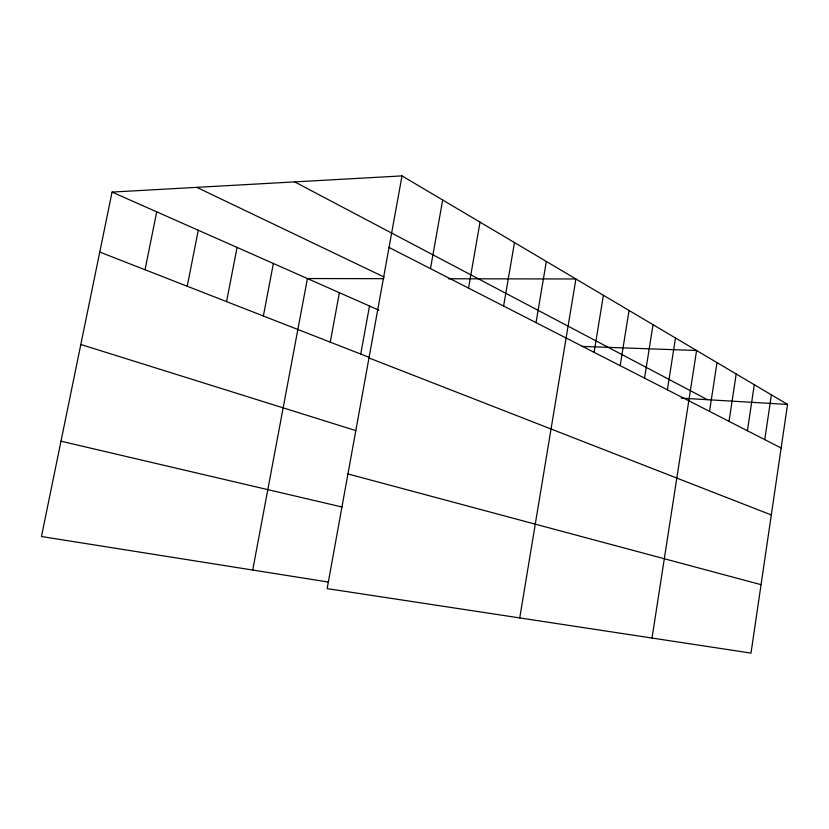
<?xml version="1.0" encoding="UTF-8"?>
<svg xmlns="http://www.w3.org/2000/svg" width="829" height="829" viewBox="0 0 829 829"><rect width="100%" height="100%" fill="white"/><g stroke="black" fill="none" stroke-linecap="round" stroke-linejoin="round"><path stroke-width="1.24" d="M402.013 175.903L787.55 404.428L751.001 653.097L327.144 588.621L402.013 175.903L112.06 192.079L41.45 536.529L328.357 582.051M764.752 439.619L771.395 394.853M747.406 430.748L754.307 384.718M729.033 421.35L736.204 373.993M709.531 411.381L717.002 362.605M652.019 638.04L696.588 350.512L582.082 346.408M667.376 389.806L675.5 338.004M644.547 378.138L653.034 324.699M620.175 365.672L629.056 310.481M594.092 352.325L603.408 295.279M519.731 617.916L575.906 278.979L448.323 278.772M536.042 322.636L546.342 261.456M503.607 306.046L514.477 242.565M468.53 288.098L480.032 222.151M430.479 268.637L442.676 200.007M360.739 354.066L369.496 306.025M330.253 342.149L339.393 292.699M252.721 570.051L307.414 278.544L383.682 278.668M263.363 316.004L273.373 263.477M226.566 301.621L237.073 247.415M187.219 286.233L198.266 230.234M145.054 269.757L156.702 211.841M681.262 398.148L787.55 404.428M60.994 441.204L341.973 506.996M347.942 473.939L761.053 584.673M80.817 344.491L355.828 430.603M368.988 357.962L771.302 514.944M99.77 252.057L369.123 357.34M112.06 192.079L378.957 310.212M196.774 187.354L384.107 277.041M389.039 247.436L781.146 448.012M294.689 181.893L707.438 399.692"/></g></svg>
